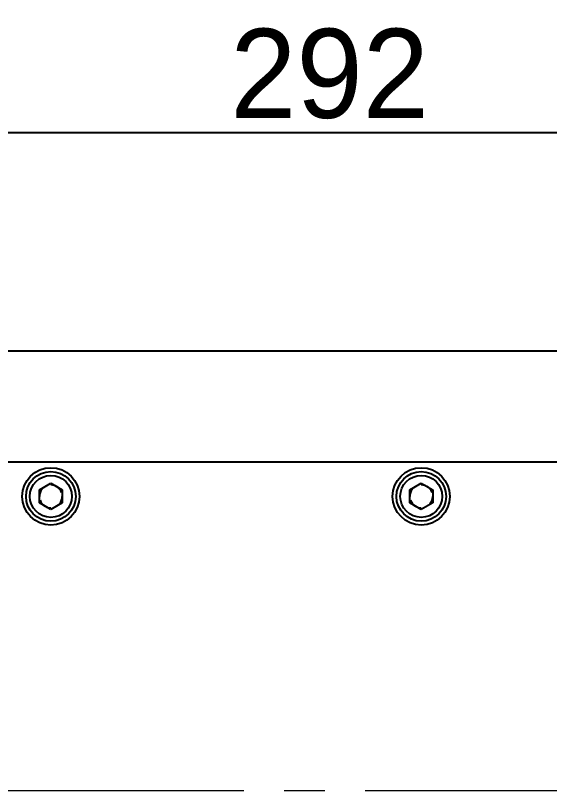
# Model space of a CAD drawing. Header units: millimetres. Extents: x 4086 to 8300, y 123 to 1549.
# Drawn here: x 6955.5 to 6997.4, y 1300.5 to 1361.4 of the extents above; entities that cross this region are included whole.
import ezdxf

# ---------------------------------------------------------------- set-up
doc = ezdxf.new("R2010")
doc.units = ezdxf.units.MM
doc.linetypes.add('CENTER2', pattern=[28.575, 19.05, -3.175, 3.175, -3.175])
doc.layers.add('中心线层', color=7, linetype='CENTER2', lineweight=0)
doc.layers.add('轮廓实线层', color=7, linetype='Continuous', lineweight=30)
doc.styles.add('思源黑', font='SourceHanSansCN-Normal.ttf')
doc.dimstyles.new('尺寸标注_3_10比例', dxfattribs={"dimtxt": 7, "dimasz": 6, "dimexe": 2, "dimexo": 1.5, "dimgap": 1, "dimtad": 1, "dimdec": 1, "dimlfac": 3.333333, "dimdsep": 46, "dimtxsty": '思源黑', "dimcen": 0.09, "dimadec": 0, "dimazin": 0, "dimtp": 0.01, "dimtm": 0.01, "dimtfac": 1, "dimtdec": 1, "dimtofl": 0, "dimtmove": 0, "dimatfit": 3, "dimfxl": 0, "dimtolj": 1, "dimarcsym": 0})

# ---------------------------------------------------------------- blocks, each defined once
blk = doc.blocks.new('*D1375')
at = {"layer": 'Defpoints', "color": 0}
for p in [(6936.355, 1352.179), (6936.355, 1326.33), (7023.955, 1326.33)]:
    blk.add_point(p, dxfattribs=at)
at = {"layer": '轮廓实线层', "color": 0, "lineweight": -2}
for p, q in [((6936.355, 1327.83), (6936.355, 1354.179)), ((7023.955, 1327.83), (7023.955, 1354.179)), ((7017.955, 1352.179), (6942.355, 1352.179))]:
    blk.add_line(p, q, dxfattribs=at)
at = {"layer": '轮廓实线层', "color": 0}
for points in [[(6942.355, 1353.179), (6942.355, 1351.179), (6936.355, 1352.179)], [(7017.955, 1351.179), (7017.955, 1353.179), (7023.955, 1352.179)]]:
    blk.add_solid(points, dxfattribs=at)
at = {"layer": '轮廓实线层', "color": 0, "insert": (6980.155, 1356.805), "char_height": 7, "attachment_point": 5, "style": '思源黑'}
blk.add_mtext('\\A1;292', dxfattribs=at)

msp = doc.modelspace()

# ---------------------------------------------------------------- linework, layer by layer
for p, q in [((7020.955, 1335.03), (6941.455, 1335.03)), ((7023.955, 1326.33), (6936.355, 1326.33)), ((6957.355, 1324.15), (6958.255, 1324.669)), ((6958.255, 1324.669), (6959.155, 1324.15)), ((6986.455, 1324.15), (6987.355, 1324.669)), ((6987.355, 1324.669), (6988.255, 1324.15)), ((6957.355, 1323.111), (6957.355, 1324.15)), ((6959.155, 1324.15), (6959.155, 1323.111)), ((6986.455, 1323.111), (6986.455, 1324.15)), ((6988.255, 1324.15), (6988.255, 1323.111)), ((6958.255, 1322.591), (6957.355, 1323.111)), ((6959.155, 1323.111), (6958.255, 1322.591)), ((6987.355, 1322.591), (6986.455, 1323.111)), ((6988.255, 1323.111), (6987.355, 1322.591))]:
    msp.add_line(p, q)
for centre, radius in [((6958.255, 1323.63), 2.25), ((6987.355, 1323.63), 2.25), ((6958.255, 1323.63), 1.95), ((6958.255, 1323.63), 1.65), ((6987.355, 1323.63), 1.95), ((6987.355, 1323.63), 1.65)]:
    msp.add_circle(centre, radius)
for centre, start, end in [((6958.255, 1323.63), 69.9997, 90), ((6987.355, 1323.63), 69.9997, 90), ((6958.255, 1323.63), 139.99763, 180), ((6958.255, 1323.63), 19.99763, 60), ((6987.355, 1323.63), 139.99763, 180), ((6987.355, 1323.63), 19.99763, 60), ((6958.255, 1323.63), 199.99763, 240), ((6958.255, 1323.63), 319.99763, 0), ((6987.355, 1323.63), 199.99763, 240), ((6987.355, 1323.63), 319.99763, 0), ((6958.255, 1323.63), 249.9997, 270), ((6987.355, 1323.63), 249.9997, 270)]:
    msp.add_arc(centre, 0.9, start, end)
at = {"layer": '中心线层'}
msp.add_line((6725.771, 1300.53), (7047.216, 1300.53), dxfattribs=at)

# ---------------------------------------------------------------- dimensions: what is measured, and where the dimension line sits
at = {"layer": '轮廓实线层'}
dim = msp.add_linear_dim(base=(6936.355, 1352.179), p1=(7023.955, 1326.33), p2=(6936.355, 1326.33), dimstyle='尺寸标注_3_10比例', dxfattribs=at)
dim.commit()
dim.dimension.update_dxf_attribs({"geometry": '*D1375', "text_midpoint": (6980.155, 1356.805)})

doc.saveas('drawing.dxf')
